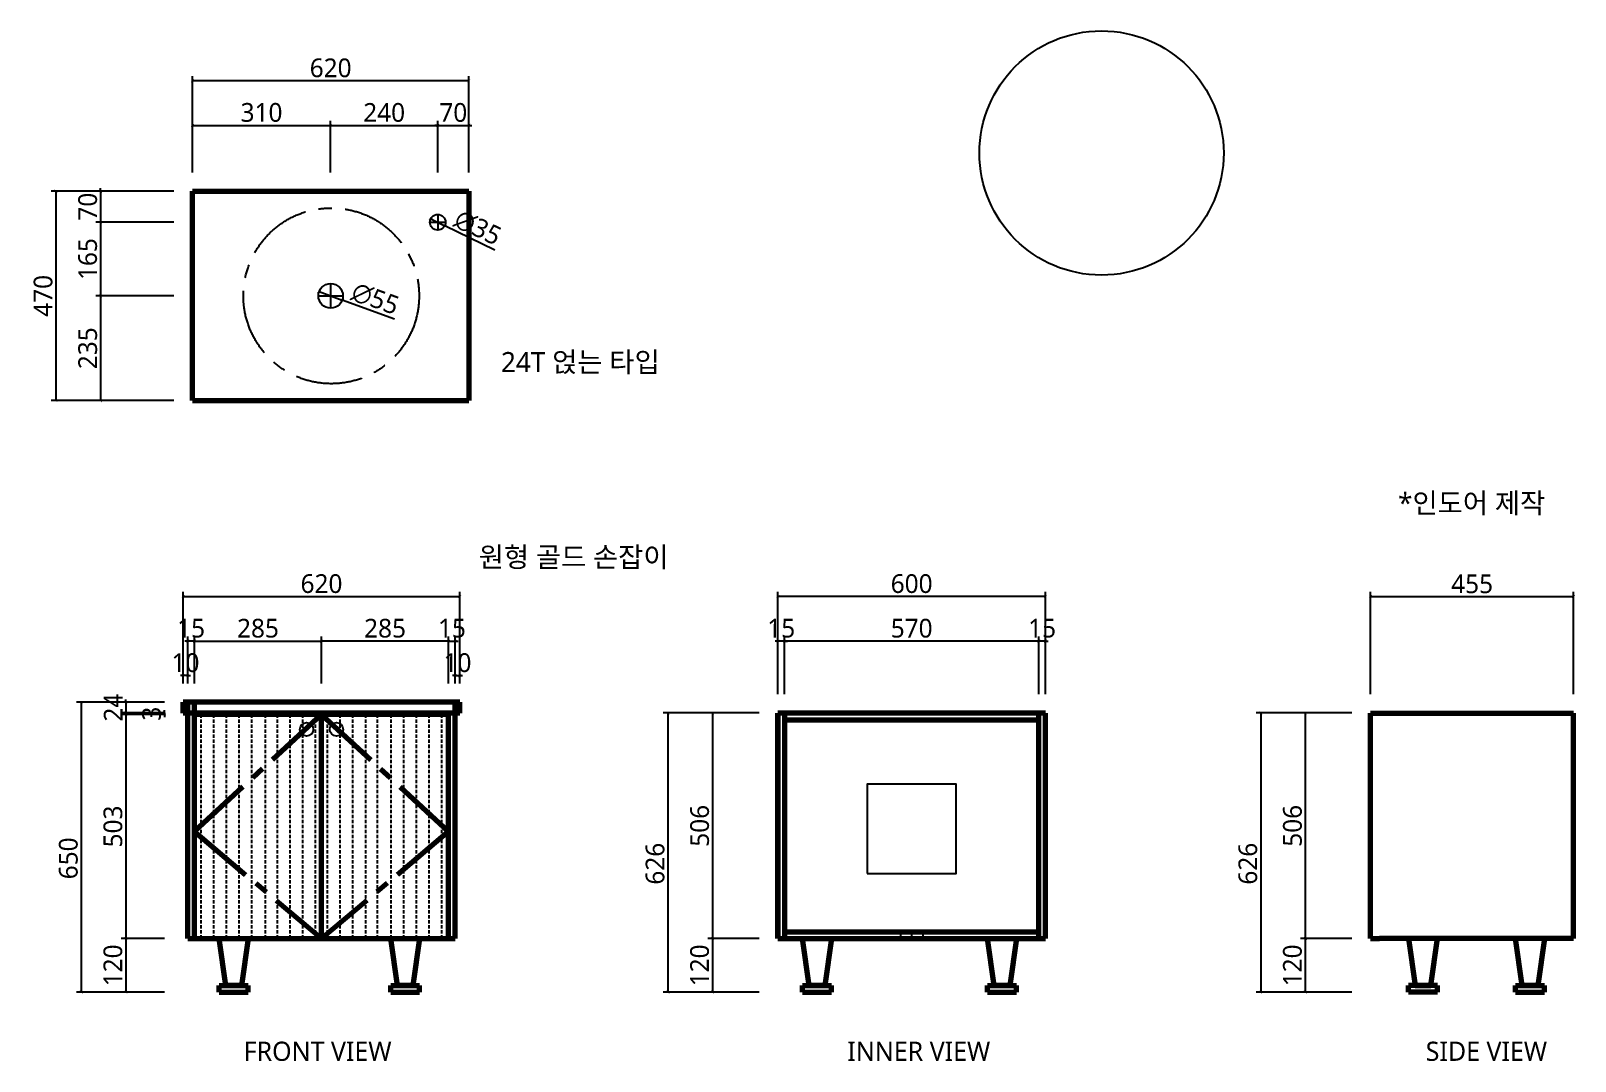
# Model space of a CAD drawing. Extents: x 901291 to 904754, y -553238 to -550928.
import ezdxf
from ezdxf.enums import TextEntityAlignment as Align

# ---------------------------------------------------------------- set-up
doc = ezdxf.new("R2010")
doc.units = 0
doc.header["$LTSCALE"] = 60
doc.header["$MEASUREMENT"] = 0
doc.header["$PDMODE"] = 34
doc.header["$PDSIZE"] = -5
for name, pattern in [('CENTERX2', [4, 2.5, -0.5, 0.5, -0.5]), ('HIDDEN', [0.375, 0.25, -0.125]), ('HIDDEN2', [0.1875, 0.125, -0.0625])]:
    doc.linetypes.add(name, pattern=pattern)
doc.layers.get('0').update_dxf_attribs({"linetype": 'CONTINUOUS'})
doc.layers.get('Defpoints').update_dxf_attribs({"color": 13, "linetype": 'CONTINUOUS'})
for name, color, linetype in [('DIM', 7, 'CONTINUOUS'), ('FUR', 253, 'CONTINUOUS'), ('HAT', 251, 'CENTERX2'), ('hid', 251, 'HIDDEN'), ('S-DIM', 8, 'CONTINUOUS'), ('TEX', 3, 'CONTINUOUS'), ('TITLE', 251, 'CONTINUOUS')]:
    doc.layers.add(name, color=color, linetype=linetype)
doc.styles.get("Standard").update_dxf_attribs({"font": 'malgun.ttf'})
doc.styles.add('카비원', font='malgun.ttf', dxfattribs={"height": 45})
doc.dimstyles.new('카비원', dxfattribs={"dimscale": 7, "dimtxt": 6, "dimasz": 0.9, "dimexe": 1.5, "dimexo": 6, "dimgap": 1, "dimtad": 1, "dimdsep": 46, "dimtxsty": 'Standard', "dimblk": 'ARCHTICK', "dimcen": 3, "dimclrd": 8, "dimclre": 8, "dimclrt": 7, "dimazin": 0, "dimtfac": 0.6, "dimtix": 1, "dimtmove": 1, "dimatfit": 3, "dimfxl": 1.5, "dimtolj": 1, "dimtzin": 0, "dimlwd": -1, "dimlwe": -1, "dimarcsym": 1})

# ---------------------------------------------------------------- blocks, each defined once
blk = doc.blocks.new('_ArchTick')
at = {"color": 0, "linetype": 'ByBlock', "transparency": 16777216, "const_width": 0.15}
blk.add_lwpolyline([(-0.5, -0.5), (0.5, 0.5)], dxfattribs=at)
blk = doc.blocks.new('*D1852')
at = {"layer": 'Defpoints', "color": 0, "transparency": 16777216}
for p in [(901632.3, -552433.7), (901403.4, -553083.7), (901632.3, -553083.7)]:
    blk.add_point(p, dxfattribs=at)
at = {"layer": 'S-DIM', "color": 8, "transparency": 16777216}
for p, q in [((901590.3, -552433.7), (901392.9, -552433.7)), ((901403.4, -552433.7), (901403.4, -553083.7)), ((901590.3, -553083.7), (901392.9, -553083.7))]:
    blk.add_line(p, q, dxfattribs=at)
at = {"layer": 'S-DIM', "color": 8, "transparency": 16777216, "xscale": 6.3, "yscale": 6.3, "zscale": 6.3}
for p, rotation in [((901403.4, -552433.7), 90), ((901403.4, -553083.7), 270)]:
    blk.add_blockref('_ArchTick', p, dxfattribs=dict(at, rotation=rotation))
at = {"layer": 'S-DIM', "color": 7, "transparency": 16777216, "insert": (901374.7, -552783.7), "char_height": 42, "attachment_point": 5, "rotation": 90}
blk.add_mtext('\\A1;650', dxfattribs=at)
blk = doc.blocks.new('*D1853')
at = {"layer": 'Defpoints', "color": 0, "transparency": 16777216}
for p in [(901632.3, -552460.7), (901503.4, -552963.7), (901632.3, -552963.7)]:
    blk.add_point(p, dxfattribs=at)
at = {"layer": 'S-DIM', "color": 8, "transparency": 16777216}
for p, q in [((901590.3, -552460.7), (901492.9, -552460.7)), ((901503.4, -552460.7), (901503.4, -552963.7)), ((901590.3, -552963.7), (901492.9, -552963.7))]:
    blk.add_line(p, q, dxfattribs=at)
at = {"layer": 'S-DIM', "color": 8, "transparency": 16777216, "xscale": 6.3, "yscale": 6.3, "zscale": 6.3}
for p, rotation in [((901503.4, -552460.7), 90), ((901503.4, -552963.7), 270)]:
    blk.add_blockref('_ArchTick', p, dxfattribs=dict(at, rotation=rotation))
at = {"layer": 'S-DIM', "color": 7, "transparency": 16777216, "insert": (901474.7, -552712.2), "char_height": 42, "attachment_point": 5, "rotation": 90}
blk.add_mtext('\\A1;503', dxfattribs=at)
blk = doc.blocks.new('*D1854')
at = {"layer": 'Defpoints', "color": 0, "transparency": 16777216}
for p in [(901632.3, -552963.7), (901503.4, -553083.7), (901632.3, -553083.7)]:
    blk.add_point(p, dxfattribs=at)
at = {"layer": 'S-DIM', "color": 8, "transparency": 16777216}
for p, q in [((901590.3, -552963.7), (901492.9, -552963.7)), ((901503.4, -552963.7), (901503.4, -553083.7)), ((901590.3, -553083.7), (901492.9, -553083.7))]:
    blk.add_line(p, q, dxfattribs=at)
at = {"layer": 'S-DIM', "color": 8, "transparency": 16777216, "xscale": 6.3, "yscale": 6.3, "zscale": 6.3}
for p, rotation in [((901503.4, -552963.7), 90), ((901503.4, -553083.7), 270)]:
    blk.add_blockref('_ArchTick', p, dxfattribs=dict(at, rotation=rotation))
at = {"layer": 'S-DIM', "color": 7, "transparency": 16777216, "insert": (901474.6, -553023.7), "char_height": 42, "attachment_point": 5, "rotation": 90}
blk.add_mtext('\\A1;120', dxfattribs=at)
blk = doc.blocks.new('*D1855')
at = {"layer": 'Defpoints', "color": 0, "transparency": 16777216}
for p in [(901942.3, -552296.5), (901657.3, -552433.7), (901942.3, -552433.7)]:
    blk.add_point(p, dxfattribs=at)
at = {"layer": 'S-DIM', "color": 8, "transparency": 16777216}
for p, q in [((901657.3, -552391.7), (901657.3, -552286)), ((901657.3, -552296.5), (901942.3, -552296.5)), ((901942.3, -552391.7), (901942.3, -552286))]:
    blk.add_line(p, q, dxfattribs=at)
at = {"layer": 'S-DIM', "color": 8, "transparency": 16777216, "xscale": 6.3, "yscale": 6.3, "zscale": 6.3, "rotation": 180}
blk.add_blockref('_ArchTick', (901657.3, -552296.5), dxfattribs=at)
at = {"layer": 'S-DIM', "color": 8, "transparency": 16777216, "xscale": 6.3, "yscale": 6.3, "zscale": 6.3}
blk.add_blockref('_ArchTick', (901942.3, -552296.5), dxfattribs=at)
at = {"layer": 'S-DIM', "color": 7, "transparency": 16777216, "insert": (901799.8, -552267.8), "char_height": 42, "attachment_point": 5}
blk.add_mtext('\\A1;285', dxfattribs=at)
blk = doc.blocks.new('*D1856')
at = {"layer": 'Defpoints', "color": 0, "transparency": 16777216}
for p in [(901632.3, -552433.7), (901503.4, -552457.7), (901632.3, -552457.7)]:
    blk.add_point(p, dxfattribs=at)
at = {"layer": 'S-DIM', "color": 8, "transparency": 16777216}
for p, q in [((901590.3, -552433.7), (901492.9, -552433.7)), ((901503.4, -552433.7), (901503.4, -552427.4)), ((901503.4, -552433.7), (901503.4, -552457.7)), ((901590.3, -552457.7), (901492.9, -552457.7)), ((901503.4, -552457.7), (901503.4, -552464))]:
    blk.add_line(p, q, dxfattribs=at)
at = {"layer": 'S-DIM', "color": 8, "transparency": 16777216, "xscale": 6.3, "yscale": 6.3, "zscale": 6.3}
for p, rotation in [((901503.4, -552433.7), 270), ((901503.4, -552457.7), 90)]:
    blk.add_blockref('_ArchTick', p, dxfattribs=dict(at, rotation=rotation))
at = {"layer": 'S-DIM', "color": 7, "transparency": 16777216, "insert": (901475.1, -552445.7), "char_height": 42, "attachment_point": 5, "rotation": 90}
blk.add_mtext('\\A1;24', dxfattribs=at)
blk = doc.blocks.new('*D1857')
at = {"layer": 'Defpoints', "color": 0, "transparency": 16777216}
for p in [(901590.1, -552460.7), (901632.3, -552457.7), (901632.3, -552460.7)]:
    blk.add_point(p, dxfattribs=at)
at = {"layer": 'S-DIM', "color": 8, "transparency": 16777216}
for p, q in [((901590.3, -552457.7), (901579.6, -552457.7)), ((901590.3, -552460.7), (901579.6, -552460.7)), ((901590.1, -552457.7), (901590.1, -552451.4)), ((901590.1, -552457.7), (901590.1, -552460.7)), ((901590.1, -552460.7), (901590.1, -552467))]:
    blk.add_line(p, q, dxfattribs=at)
at = {"layer": 'S-DIM', "color": 8, "transparency": 16777216, "xscale": 6.3, "yscale": 6.3, "zscale": 6.3}
for p, rotation in [((901590.1, -552457.7), 270), ((901590.1, -552460.7), 90)]:
    blk.add_blockref('_ArchTick', p, dxfattribs=dict(at, rotation=rotation))
at = {"layer": 'S-DIM', "color": 7, "transparency": 16777216, "insert": (901561.4, -552459.2), "char_height": 42, "attachment_point": 5, "rotation": 90}
blk.add_mtext('\\A1;3', dxfattribs=at)
blk = doc.blocks.new('*D1858')
at = {"layer": 'Defpoints', "color": 0, "transparency": 16777216}
for p in [(901652.8, -551039.8), (901652.8, -551287.2), (902272.8, -551287.2)]:
    blk.add_point(p, dxfattribs=at)
at = {"layer": 'S-DIM', "color": 8, "transparency": 16777216}
for p, q in [((901652.8, -551245.2), (901652.8, -551029.3)), ((902272.8, -551039.8), (901652.8, -551039.8)), ((902272.8, -551245.2), (902272.8, -551029.3))]:
    blk.add_line(p, q, dxfattribs=at)
at = {"layer": 'S-DIM', "color": 8, "transparency": 16777216, "xscale": 6.3, "yscale": 6.3, "zscale": 6.3, "rotation": 180}
blk.add_blockref('_ArchTick', (901652.8, -551039.8), dxfattribs=at)
at = {"layer": 'S-DIM', "color": 8, "transparency": 16777216, "xscale": 6.3, "yscale": 6.3, "zscale": 6.3}
blk.add_blockref('_ArchTick', (902272.8, -551039.8), dxfattribs=at)
at = {"layer": 'S-DIM', "color": 7, "transparency": 16777216, "insert": (901962.8, -551011.1), "char_height": 42, "attachment_point": 5}
blk.add_mtext('\\A1;620', dxfattribs=at)
blk = doc.blocks.new('*D1859')
at = {"layer": 'Defpoints', "color": 0, "transparency": 16777216}
for p in [(901640.3, -551287.2), (901346.8, -551757.2), (901640.3, -551757.2)]:
    blk.add_point(p, dxfattribs=at)
at = {"layer": 'S-DIM', "color": 8, "transparency": 16777216}
for p, q in [((901598.3, -551287.2), (901336.3, -551287.2)), ((901346.8, -551287.2), (901346.8, -551757.2)), ((901598.3, -551757.2), (901336.3, -551757.2))]:
    blk.add_line(p, q, dxfattribs=at)
at = {"layer": 'S-DIM', "color": 8, "transparency": 16777216, "xscale": 6.3, "yscale": 6.3, "zscale": 6.3}
for p, rotation in [((901346.8, -551287.2), 90), ((901346.8, -551757.2), 270)]:
    blk.add_blockref('_ArchTick', p, dxfattribs=dict(at, rotation=rotation))
at = {"layer": 'S-DIM', "color": 7, "transparency": 16777216, "insert": (901318.1, -551522.2), "char_height": 42, "attachment_point": 5, "rotation": 90}
blk.add_mtext('\\A1;470', dxfattribs=at)
blk = doc.blocks.new('*D1860')
at = {"layer": 'Defpoints', "color": 0, "transparency": 16777216}
for p in [(901942.3, -552296.5), (901942.3, -552433.7), (902227.3, -552433.7)]:
    blk.add_point(p, dxfattribs=at)
at = {"layer": 'S-DIM', "color": 8, "transparency": 16777216}
for p, q in [((901942.3, -552391.7), (901942.3, -552286)), ((902227.3, -552296.5), (901942.3, -552296.5)), ((902227.3, -552391.7), (902227.3, -552286))]:
    blk.add_line(p, q, dxfattribs=at)
at = {"layer": 'S-DIM', "color": 8, "transparency": 16777216, "xscale": 6.3, "yscale": 6.3, "zscale": 6.3, "rotation": 180}
blk.add_blockref('_ArchTick', (901942.3, -552296.5), dxfattribs=at)
at = {"layer": 'S-DIM', "color": 8, "transparency": 16777216, "xscale": 6.3, "yscale": 6.3, "zscale": 6.3}
blk.add_blockref('_ArchTick', (902227.3, -552296.5), dxfattribs=at)
at = {"layer": 'S-DIM', "color": 7, "transparency": 16777216, "insert": (902084.8, -552267.8), "char_height": 42, "attachment_point": 5}
blk.add_mtext('\\A1;285', dxfattribs=at)
blk = doc.blocks.new('*D1861')
at = {"layer": 'Defpoints', "color": 0, "transparency": 16777216}
for p in [(902242.3, -552296.5), (902227.3, -552433.7), (902242.3, -552433.7)]:
    blk.add_point(p, dxfattribs=at)
at = {"layer": 'S-DIM', "color": 8, "transparency": 16777216}
for p, q in [((902227.3, -552296.5), (902221, -552296.5)), ((902227.3, -552391.7), (902227.3, -552286)), ((902227.3, -552296.5), (902242.3, -552296.5)), ((902242.3, -552391.7), (902242.3, -552286)), ((902242.3, -552296.5), (902248.6, -552296.5))]:
    blk.add_line(p, q, dxfattribs=at)
at = {"layer": 'S-DIM', "color": 8, "transparency": 16777216, "xscale": 6.3, "yscale": 6.3, "zscale": 6.3}
blk.add_blockref('_ArchTick', (902227.3, -552296.5), dxfattribs=at)
at = {"layer": 'S-DIM', "color": 8, "transparency": 16777216, "xscale": 6.3, "yscale": 6.3, "zscale": 6.3, "rotation": 180}
blk.add_blockref('_ArchTick', (902242.3, -552296.5), dxfattribs=at)
at = {"layer": 'S-DIM', "color": 7, "transparency": 16777216, "insert": (902234.8, -552267.7), "char_height": 42, "attachment_point": 5}
blk.add_mtext('\\A1;15', dxfattribs=at)
blk = doc.blocks.new('*D1862')
at = {"layer": 'Defpoints', "color": 0, "transparency": 16777216}
for p in [(902965.7, -552196.5), (902965.7, -552457.7), (903565.7, -552457.7)]:
    blk.add_point(p, dxfattribs=at)
at = {"layer": 'S-DIM', "color": 8, "transparency": 16777216}
for p, q in [((902965.7, -552415.7), (902965.7, -552186)), ((903565.7, -552196.5), (902965.7, -552196.5)), ((903565.7, -552415.7), (903565.7, -552186))]:
    blk.add_line(p, q, dxfattribs=at)
at = {"layer": 'S-DIM', "color": 8, "transparency": 16777216, "xscale": 6.3, "yscale": 6.3, "zscale": 6.3, "rotation": 180}
blk.add_blockref('_ArchTick', (902965.7, -552196.5), dxfattribs=at)
at = {"layer": 'S-DIM', "color": 8, "transparency": 16777216, "xscale": 6.3, "yscale": 6.3, "zscale": 6.3}
blk.add_blockref('_ArchTick', (903565.7, -552196.5), dxfattribs=at)
at = {"layer": 'S-DIM', "color": 7, "transparency": 16777216, "insert": (903265.7, -552167.8), "char_height": 42, "attachment_point": 5}
blk.add_mtext('\\A1;600', dxfattribs=at)
blk = doc.blocks.new('*D1863')
at = {"layer": 'Defpoints', "color": 0, "transparency": 16777216}
for p in [(902965.7, -552457.7), (902719.1, -553083.7), (902965.7, -553083.7)]:
    blk.add_point(p, dxfattribs=at)
at = {"layer": 'S-DIM', "color": 8, "transparency": 16777216}
for p, q in [((902923.7, -552457.7), (902708.6, -552457.7)), ((902719.1, -552457.7), (902719.1, -553083.7)), ((902923.7, -553083.7), (902708.6, -553083.7))]:
    blk.add_line(p, q, dxfattribs=at)
at = {"layer": 'S-DIM', "color": 8, "transparency": 16777216, "xscale": 6.3, "yscale": 6.3, "zscale": 6.3}
for p, rotation in [((902719.1, -552457.7), 90), ((902719.1, -553083.7), 270)]:
    blk.add_blockref('_ArchTick', p, dxfattribs=dict(at, rotation=rotation))
at = {"layer": 'S-DIM', "color": 7, "transparency": 16777216, "insert": (902690.4, -552795.7), "char_height": 42, "attachment_point": 5, "rotation": 90}
blk.add_mtext('\\A1;626', dxfattribs=at)
blk = doc.blocks.new('*D1864')
at = {"layer": 'Defpoints', "color": 0, "transparency": 16777216}
for p in [(902965.7, -552457.7), (902819.1, -552963.7), (902965.7, -552963.7)]:
    blk.add_point(p, dxfattribs=at)
at = {"layer": 'S-DIM', "color": 8, "transparency": 16777216}
for p, q in [((902923.7, -552457.7), (902808.6, -552457.7)), ((902819.1, -552457.7), (902819.1, -552963.7)), ((902923.7, -552963.7), (902808.6, -552963.7))]:
    blk.add_line(p, q, dxfattribs=at)
at = {"layer": 'S-DIM', "color": 8, "transparency": 16777216, "xscale": 6.3, "yscale": 6.3, "zscale": 6.3}
for p, rotation in [((902819.1, -552457.7), 90), ((902819.1, -552963.7), 270)]:
    blk.add_blockref('_ArchTick', p, dxfattribs=dict(at, rotation=rotation))
at = {"layer": 'S-DIM', "color": 7, "transparency": 16777216, "insert": (902790.4, -552710.7), "char_height": 42, "attachment_point": 5, "rotation": 90}
blk.add_mtext('\\A1;506', dxfattribs=at)
blk = doc.blocks.new('*D1865')
at = {"layer": 'Defpoints', "color": 0, "transparency": 16777216}
for p in [(902965.7, -552963.7), (902819.1, -553083.7), (902965.7, -553083.7)]:
    blk.add_point(p, dxfattribs=at)
at = {"layer": 'S-DIM', "color": 8, "transparency": 16777216}
for p, q in [((902923.7, -552963.7), (902808.6, -552963.7)), ((902819.1, -552963.7), (902819.1, -553083.7)), ((902923.7, -553083.7), (902808.6, -553083.7))]:
    blk.add_line(p, q, dxfattribs=at)
at = {"layer": 'S-DIM', "color": 8, "transparency": 16777216, "xscale": 6.3, "yscale": 6.3, "zscale": 6.3}
for p, rotation in [((902819.1, -552963.7), 90), ((902819.1, -553083.7), 270)]:
    blk.add_blockref('_ArchTick', p, dxfattribs=dict(at, rotation=rotation))
at = {"layer": 'S-DIM', "color": 7, "transparency": 16777216, "insert": (902790.3, -553023.7), "char_height": 42, "attachment_point": 5, "rotation": 90}
blk.add_mtext('\\A1;120', dxfattribs=at)
blk = doc.blocks.new('*D1866')
at = {"layer": 'Defpoints', "color": 0, "transparency": 16777216}
for p in [(903550.7, -552296.5), (903550.7, -552457.7), (903565.7, -552457.7)]:
    blk.add_point(p, dxfattribs=at)
at = {"layer": 'S-DIM', "color": 8, "transparency": 16777216}
for p, q in [((903550.7, -552296.5), (903544.4, -552296.5)), ((903550.7, -552415.7), (903550.7, -552286)), ((903565.7, -552296.5), (903550.7, -552296.5)), ((903565.7, -552415.7), (903565.7, -552286)), ((903565.7, -552296.5), (903572, -552296.5))]:
    blk.add_line(p, q, dxfattribs=at)
at = {"layer": 'S-DIM', "color": 8, "transparency": 16777216, "xscale": 6.3, "yscale": 6.3, "zscale": 6.3}
blk.add_blockref('_ArchTick', (903550.7, -552296.5), dxfattribs=at)
at = {"layer": 'S-DIM', "color": 8, "transparency": 16777216, "xscale": 6.3, "yscale": 6.3, "zscale": 6.3, "rotation": 180}
blk.add_blockref('_ArchTick', (903565.7, -552296.5), dxfattribs=at)
at = {"layer": 'S-DIM', "color": 7, "transparency": 16777216, "insert": (903558.2, -552267.7), "char_height": 42, "attachment_point": 5}
blk.add_mtext('\\A1;15', dxfattribs=at)
blk = doc.blocks.new('*D1867')
at = {"layer": 'Defpoints', "color": 0, "transparency": 16777216}
for p in [(902965.7, -552296.5), (902965.7, -552457.7), (902980.7, -552457.7)]:
    blk.add_point(p, dxfattribs=at)
at = {"layer": 'S-DIM', "color": 8, "transparency": 16777216}
for p, q in [((902965.7, -552296.5), (902959.4, -552296.5)), ((902965.7, -552415.7), (902965.7, -552286)), ((902980.7, -552296.5), (902965.7, -552296.5)), ((902980.7, -552415.7), (902980.7, -552286)), ((902980.7, -552296.5), (902987, -552296.5))]:
    blk.add_line(p, q, dxfattribs=at)
at = {"layer": 'S-DIM', "color": 8, "transparency": 16777216, "xscale": 6.3, "yscale": 6.3, "zscale": 6.3}
blk.add_blockref('_ArchTick', (902965.7, -552296.5), dxfattribs=at)
at = {"layer": 'S-DIM', "color": 8, "transparency": 16777216, "xscale": 6.3, "yscale": 6.3, "zscale": 6.3, "rotation": 180}
blk.add_blockref('_ArchTick', (902980.7, -552296.5), dxfattribs=at)
at = {"layer": 'S-DIM', "color": 7, "transparency": 16777216, "insert": (902973.2, -552267.7), "char_height": 42, "attachment_point": 5}
blk.add_mtext('\\A1;15', dxfattribs=at)
blk = doc.blocks.new('*D1868')
at = {"layer": 'Defpoints', "color": 0, "transparency": 16777216}
for p in [(902980.7, -552296.5), (902980.7, -552457.7), (903550.7, -552457.7)]:
    blk.add_point(p, dxfattribs=at)
at = {"layer": 'S-DIM', "color": 8, "transparency": 16777216}
for p, q in [((902980.7, -552415.7), (902980.7, -552286)), ((903550.7, -552296.5), (902980.7, -552296.5)), ((903550.7, -552415.7), (903550.7, -552286))]:
    blk.add_line(p, q, dxfattribs=at)
at = {"layer": 'S-DIM', "color": 8, "transparency": 16777216, "xscale": 6.3, "yscale": 6.3, "zscale": 6.3, "rotation": 180}
blk.add_blockref('_ArchTick', (902980.7, -552296.5), dxfattribs=at)
at = {"layer": 'S-DIM', "color": 8, "transparency": 16777216, "xscale": 6.3, "yscale": 6.3, "zscale": 6.3}
blk.add_blockref('_ArchTick', (903550.7, -552296.5), dxfattribs=at)
at = {"layer": 'S-DIM', "color": 7, "transparency": 16777216, "insert": (903265.7, -552267.8), "char_height": 42, "attachment_point": 5}
blk.add_mtext('\\A1;570', dxfattribs=at)
blk = doc.blocks.new('*D1869')
at = {"layer": 'Defpoints', "color": 0, "transparency": 16777216}
for p in [(904750, -552196.5), (904295, -552457.7), (904750, -552457.7)]:
    blk.add_point(p, dxfattribs=at)
at = {"layer": 'S-DIM', "color": 8, "transparency": 16777216}
for p, q in [((904295, -552415.7), (904295, -552186)), ((904295, -552196.5), (904750, -552196.5)), ((904750, -552415.7), (904750, -552186))]:
    blk.add_line(p, q, dxfattribs=at)
at = {"layer": 'S-DIM', "color": 8, "transparency": 16777216, "xscale": 6.3, "yscale": 6.3, "zscale": 6.3, "rotation": 180}
blk.add_blockref('_ArchTick', (904295, -552196.5), dxfattribs=at)
at = {"layer": 'S-DIM', "color": 8, "transparency": 16777216, "xscale": 6.3, "yscale": 6.3, "zscale": 6.3}
blk.add_blockref('_ArchTick', (904750, -552196.5), dxfattribs=at)
at = {"layer": 'S-DIM', "color": 7, "transparency": 16777216, "insert": (904522.5, -552168.2), "char_height": 42, "attachment_point": 5}
blk.add_mtext('\\A1;455', dxfattribs=at)
blk = doc.blocks.new('*D1870')
at = {"layer": 'Defpoints', "color": 0, "transparency": 16777216}
for p in [(904295, -552457.7), (904048.5, -553083.7), (904295, -553083.7)]:
    blk.add_point(p, dxfattribs=at)
at = {"layer": 'S-DIM', "color": 8, "transparency": 16777216}
for p, q in [((904253, -552457.7), (904038, -552457.7)), ((904048.5, -552457.7), (904048.5, -553083.7)), ((904253, -553083.7), (904038, -553083.7))]:
    blk.add_line(p, q, dxfattribs=at)
at = {"layer": 'S-DIM', "color": 8, "transparency": 16777216, "xscale": 6.3, "yscale": 6.3, "zscale": 6.3}
for p, rotation in [((904048.5, -552457.7), 90), ((904048.5, -553083.7), 270)]:
    blk.add_blockref('_ArchTick', p, dxfattribs=dict(at, rotation=rotation))
at = {"layer": 'S-DIM', "color": 7, "transparency": 16777216, "insert": (904019.8, -552795.7), "char_height": 42, "attachment_point": 5, "rotation": 90}
blk.add_mtext('\\A1;626', dxfattribs=at)
blk = doc.blocks.new('*D1871')
at = {"layer": 'Defpoints', "color": 0, "transparency": 16777216}
for p in [(904295, -552457.7), (904148.5, -552963.7), (904295, -552963.7)]:
    blk.add_point(p, dxfattribs=at)
at = {"layer": 'S-DIM', "color": 8, "transparency": 16777216}
for p, q in [((904253, -552457.7), (904138, -552457.7)), ((904148.5, -552457.7), (904148.5, -552963.7)), ((904253, -552963.7), (904138, -552963.7))]:
    blk.add_line(p, q, dxfattribs=at)
at = {"layer": 'S-DIM', "color": 8, "transparency": 16777216, "xscale": 6.3, "yscale": 6.3, "zscale": 6.3}
for p, rotation in [((904148.5, -552457.7), 90), ((904148.5, -552963.7), 270)]:
    blk.add_blockref('_ArchTick', p, dxfattribs=dict(at, rotation=rotation))
at = {"layer": 'S-DIM', "color": 7, "transparency": 16777216, "insert": (904119.8, -552710.7), "char_height": 42, "attachment_point": 5, "rotation": 90}
blk.add_mtext('\\A1;506', dxfattribs=at)
blk = doc.blocks.new('*D1872')
at = {"layer": 'Defpoints', "color": 0, "transparency": 16777216}
for p in [(904295, -552963.7), (904148.5, -553083.7), (904295, -553083.7)]:
    blk.add_point(p, dxfattribs=at)
at = {"layer": 'S-DIM', "color": 8, "transparency": 16777216}
for p, q in [((904253, -552963.7), (904138, -552963.7)), ((904148.5, -552963.7), (904148.5, -553083.7)), ((904253, -553083.7), (904138, -553083.7))]:
    blk.add_line(p, q, dxfattribs=at)
at = {"layer": 'S-DIM', "color": 8, "transparency": 16777216, "xscale": 6.3, "yscale": 6.3, "zscale": 6.3}
for p, rotation in [((904148.5, -552963.7), 90), ((904148.5, -553083.7), 270)]:
    blk.add_blockref('_ArchTick', p, dxfattribs=dict(at, rotation=rotation))
at = {"layer": 'S-DIM', "color": 7, "transparency": 16777216, "insert": (904119.7, -553023.7), "char_height": 42, "attachment_point": 5, "rotation": 90}
blk.add_mtext('\\A1;120', dxfattribs=at)
blk = doc.blocks.new('*D1873')
at = {"layer": 'Defpoints', "color": 0, "transparency": 16777216}
for p in [(902252.3, -552373.9), (902242.3, -552433.7), (902252.3, -552433.7)]:
    blk.add_point(p, dxfattribs=at)
at = {"layer": 'S-DIM', "color": 8, "transparency": 16777216}
for p, q in [((902242.3, -552373.9), (902236, -552373.9)), ((902242.3, -552391.7), (902242.3, -552363.4)), ((902242.3, -552373.9), (902252.3, -552373.9)), ((902252.3, -552391.7), (902252.3, -552363.4)), ((902252.3, -552373.9), (902258.6, -552373.9))]:
    blk.add_line(p, q, dxfattribs=at)
at = {"layer": 'S-DIM', "color": 8, "transparency": 16777216, "xscale": 6.3, "yscale": 6.3, "zscale": 6.3}
blk.add_blockref('_ArchTick', (902242.3, -552373.9), dxfattribs=at)
at = {"layer": 'S-DIM', "color": 8, "transparency": 16777216, "xscale": 6.3, "yscale": 6.3, "zscale": 6.3, "rotation": 180}
blk.add_blockref('_ArchTick', (902252.3, -552373.9), dxfattribs=at)
at = {"layer": 'S-DIM', "color": 7, "transparency": 16777216, "insert": (902247.3, -552345.1), "char_height": 42, "attachment_point": 5}
blk.add_mtext('\\A1;10', dxfattribs=at)
blk = doc.blocks.new('*D1874')
at = {"layer": 'Defpoints', "color": 0, "transparency": 16777216}
for p in [(901642.3, -552296.5), (901642.3, -552433.7), (901657.3, -552433.7)]:
    blk.add_point(p, dxfattribs=at)
at = {"layer": 'S-DIM', "color": 8, "transparency": 16777216}
for p, q in [((901642.3, -552296.5), (901636, -552296.5)), ((901642.3, -552391.7), (901642.3, -552286)), ((901657.3, -552296.5), (901642.3, -552296.5)), ((901657.3, -552391.7), (901657.3, -552286)), ((901657.3, -552296.5), (901663.6, -552296.5))]:
    blk.add_line(p, q, dxfattribs=at)
at = {"layer": 'S-DIM', "color": 8, "transparency": 16777216, "xscale": 6.3, "yscale": 6.3, "zscale": 6.3}
blk.add_blockref('_ArchTick', (901642.3, -552296.5), dxfattribs=at)
at = {"layer": 'S-DIM', "color": 8, "transparency": 16777216, "xscale": 6.3, "yscale": 6.3, "zscale": 6.3, "rotation": 180}
blk.add_blockref('_ArchTick', (901657.3, -552296.5), dxfattribs=at)
at = {"layer": 'S-DIM', "color": 7, "transparency": 16777216, "insert": (901649.8, -552267.7), "char_height": 42, "attachment_point": 5}
blk.add_mtext('\\A1;15', dxfattribs=at)
blk = doc.blocks.new('*D1875')
at = {"layer": 'Defpoints', "color": 0, "transparency": 16777216}
for p in [(901632.3, -552373.9), (901632.3, -552433.7), (901642.3, -552433.7)]:
    blk.add_point(p, dxfattribs=at)
at = {"layer": 'S-DIM', "color": 8, "transparency": 16777216}
for p, q in [((901632.3, -552373.9), (901626, -552373.9)), ((901632.3, -552391.7), (901632.3, -552363.4)), ((901642.3, -552373.9), (901632.3, -552373.9)), ((901642.3, -552391.7), (901642.3, -552363.4)), ((901642.3, -552373.9), (901648.6, -552373.9))]:
    blk.add_line(p, q, dxfattribs=at)
at = {"layer": 'S-DIM', "color": 8, "transparency": 16777216, "xscale": 6.3, "yscale": 6.3, "zscale": 6.3}
blk.add_blockref('_ArchTick', (901632.3, -552373.9), dxfattribs=at)
at = {"layer": 'S-DIM', "color": 8, "transparency": 16777216, "xscale": 6.3, "yscale": 6.3, "zscale": 6.3, "rotation": 180}
blk.add_blockref('_ArchTick', (901642.3, -552373.9), dxfattribs=at)
at = {"layer": 'S-DIM', "color": 7, "transparency": 16777216, "insert": (901637.3, -552345.1), "char_height": 42, "attachment_point": 5}
blk.add_mtext('\\A1;10', dxfattribs=at)
blk = doc.blocks.new('*D2543')
at = {"layer": 'Defpoints', "color": 0, "transparency": 16777216}
for p in [(902252.3, -552196.5), (901632.3, -552433.7), (902252.3, -552433.7)]:
    blk.add_point(p, dxfattribs=at)
at = {"layer": 'DIM', "color": 8, "transparency": 16777216}
for p, q in [((901632.3, -552391.7), (901632.3, -552186)), ((901632.3, -552196.5), (902252.3, -552196.5)), ((902252.3, -552391.7), (902252.3, -552186))]:
    blk.add_line(p, q, dxfattribs=at)
at = {"layer": 'DIM', "color": 8, "transparency": 16777216, "xscale": 6.3, "yscale": 6.3, "zscale": 6.3, "rotation": 180}
blk.add_blockref('_ArchTick', (901632.3, -552196.5), dxfattribs=at)
at = {"layer": 'DIM', "color": 8, "transparency": 16777216, "xscale": 6.3, "yscale": 6.3, "zscale": 6.3}
blk.add_blockref('_ArchTick', (902252.3, -552196.5), dxfattribs=at)
at = {"layer": 'DIM', "color": 7, "transparency": 16777216, "insert": (901942.3, -552167.8), "char_height": 42, "attachment_point": 5}
blk.add_mtext('\\A1;620', dxfattribs=at)
blk = doc.blocks.new('*D2544')
at = {"layer": 'Defpoints', "color": 0, "transparency": 16777216}
for p in [(902187.1, -551349.5), (902218.5, -551364.8)]:
    blk.add_point(p, dxfattribs=at)
at = {"layer": 'S-DIM', "color": 8, "transparency": 16777216}
for p in [(902187.1, -551349.5), (902330.7, -551419.7)]:
    blk.add_line(p, (902218.5, -551364.8), dxfattribs=at)
at = {"layer": 'S-DIM', "color": 8, "transparency": 16777216, "xscale": 6.3, "yscale": 6.3, "zscale": 6.3}
for p, rotation in [((902187.1, -551349.5), 333.951857245664), ((902218.5, -551364.8), 153.9518572456639)]:
    blk.add_blockref('_ArchTick', p, dxfattribs=dict(at, rotation=rotation))
at = {"layer": 'S-DIM', "color": 7, "transparency": 16777216, "insert": (902292.9, -551369.2), "char_height": 42, "attachment_point": 5, "rotation": 333.9519}
blk.add_mtext('\\A1;∅35', dxfattribs=at)
blk = doc.blocks.new('*D2545')
at = {"layer": 'Defpoints', "color": 0, "transparency": 16777216}
for p in [(901937, -551512.7), (901988.6, -551531.6)]:
    blk.add_point(p, dxfattribs=at)
at = {"layer": 'S-DIM', "color": 8, "transparency": 16777216}
for p in [(901937, -551512.7), (902105.8, -551574.7)]:
    blk.add_line(p, (901988.6, -551531.6), dxfattribs=at)
at = {"layer": 'S-DIM', "color": 8, "transparency": 16777216, "xscale": 6.3, "yscale": 6.3, "zscale": 6.3}
for p, rotation in [((901937, -551512.7), 339.840452941972), ((901988.6, -551531.6), 159.840452941972)]:
    blk.add_blockref('_ArchTick', p, dxfattribs=dict(at, rotation=rotation))
at = {"layer": 'S-DIM', "color": 7, "transparency": 16777216, "insert": (902062.9, -551528.7), "char_height": 42, "attachment_point": 5, "rotation": 339.8405}
blk.add_mtext('\\A1;∅55', dxfattribs=at)
blk = doc.blocks.new('*D2546')
at = {"layer": 'Defpoints', "color": 0, "transparency": 16777216}
for p in [(901962.8, -551139.8), (901652.8, -551287.2), (901962.8, -551287.2)]:
    blk.add_point(p, dxfattribs=at)
at = {"layer": 'S-DIM', "color": 8, "transparency": 16777216}
for p, q in [((901652.8, -551245.2), (901652.8, -551129.3)), ((901652.8, -551139.8), (901962.8, -551139.8)), ((901962.8, -551245.2), (901962.8, -551129.3))]:
    blk.add_line(p, q, dxfattribs=at)
at = {"layer": 'S-DIM', "color": 8, "transparency": 16777216, "xscale": 6.3, "yscale": 6.3, "zscale": 6.3, "rotation": 180}
blk.add_blockref('_ArchTick', (901652.8, -551139.8), dxfattribs=at)
at = {"layer": 'S-DIM', "color": 8, "transparency": 16777216, "xscale": 6.3, "yscale": 6.3, "zscale": 6.3}
blk.add_blockref('_ArchTick', (901962.8, -551139.8), dxfattribs=at)
at = {"layer": 'S-DIM', "color": 7, "transparency": 16777216, "insert": (901807.8, -551111), "char_height": 42, "attachment_point": 5}
blk.add_mtext('\\A1;310', dxfattribs=at)
blk = doc.blocks.new('*D2547')
at = {"layer": 'Defpoints', "color": 0, "transparency": 16777216}
for p in [(902202.8, -551139.8), (901962.8, -551287.2), (902202.8, -551287.2)]:
    blk.add_point(p, dxfattribs=at)
at = {"layer": 'S-DIM', "color": 8, "transparency": 16777216}
for p, q in [((901962.8, -551245.2), (901962.8, -551129.3)), ((901962.8, -551139.8), (902202.8, -551139.8)), ((902202.8, -551245.2), (902202.8, -551129.3))]:
    blk.add_line(p, q, dxfattribs=at)
at = {"layer": 'S-DIM', "color": 8, "transparency": 16777216, "xscale": 6.3, "yscale": 6.3, "zscale": 6.3, "rotation": 180}
blk.add_blockref('_ArchTick', (901962.8, -551139.8), dxfattribs=at)
at = {"layer": 'S-DIM', "color": 8, "transparency": 16777216, "xscale": 6.3, "yscale": 6.3, "zscale": 6.3}
blk.add_blockref('_ArchTick', (902202.8, -551139.8), dxfattribs=at)
at = {"layer": 'S-DIM', "color": 7, "transparency": 16777216, "insert": (902082.8, -551111.1), "char_height": 42, "attachment_point": 5}
blk.add_mtext('\\A1;240', dxfattribs=at)
blk = doc.blocks.new('*D2548')
at = {"layer": 'Defpoints', "color": 0, "transparency": 16777216}
for p in [(902272.8, -551139.8), (902202.8, -551287.2), (902272.8, -551287.2)]:
    blk.add_point(p, dxfattribs=at)
at = {"layer": 'S-DIM', "color": 8, "transparency": 16777216}
for p, q in [((902202.8, -551139.8), (902196.5, -551139.8)), ((902202.8, -551245.2), (902202.8, -551129.3)), ((902202.8, -551139.8), (902272.8, -551139.8)), ((902272.8, -551245.2), (902272.8, -551129.3)), ((902272.8, -551139.8), (902279.1, -551139.8))]:
    blk.add_line(p, q, dxfattribs=at)
at = {"layer": 'S-DIM', "color": 8, "transparency": 16777216, "xscale": 6.3, "yscale": 6.3, "zscale": 6.3}
blk.add_blockref('_ArchTick', (902202.8, -551139.8), dxfattribs=at)
at = {"layer": 'S-DIM', "color": 8, "transparency": 16777216, "xscale": 6.3, "yscale": 6.3, "zscale": 6.3, "rotation": 180}
blk.add_blockref('_ArchTick', (902272.8, -551139.8), dxfattribs=at)
at = {"layer": 'S-DIM', "color": 7, "transparency": 16777216, "insert": (902237.8, -551111.1), "char_height": 42, "attachment_point": 5}
blk.add_mtext('\\A1;70', dxfattribs=at)
blk = doc.blocks.new('*D2549')
at = {"layer": 'Defpoints', "color": 0, "transparency": 16777216}
for p in [(901652.8, -551287.2), (901446.8, -551357.2), (901652.8, -551357.2)]:
    blk.add_point(p, dxfattribs=at)
at = {"layer": 'S-DIM', "color": 8, "transparency": 16777216}
for p, q in [((901610.8, -551287.2), (901436.3, -551287.2)), ((901446.8, -551287.2), (901446.8, -551280.9)), ((901446.8, -551287.2), (901446.8, -551357.2)), ((901610.8, -551357.2), (901436.3, -551357.2)), ((901446.8, -551357.2), (901446.8, -551363.5))]:
    blk.add_line(p, q, dxfattribs=at)
at = {"layer": 'S-DIM', "color": 8, "transparency": 16777216, "xscale": 6.3, "yscale": 6.3, "zscale": 6.3}
for p, rotation in [((901446.8, -551287.2), 270), ((901446.8, -551357.2), 90)]:
    blk.add_blockref('_ArchTick', p, dxfattribs=dict(at, rotation=rotation))
at = {"layer": 'S-DIM', "color": 7, "transparency": 16777216, "insert": (901418.1, -551322.2), "char_height": 42, "attachment_point": 5, "rotation": 90}
blk.add_mtext('\\A1;70', dxfattribs=at)
blk = doc.blocks.new('*D2550')
at = {"layer": 'Defpoints', "color": 0, "transparency": 16777216}
for p in [(901652.8, -551357.2), (901446.8, -551522.2), (901652.8, -551522.2)]:
    blk.add_point(p, dxfattribs=at)
at = {"layer": 'S-DIM', "color": 8, "transparency": 16777216}
for p, q in [((901610.8, -551357.2), (901436.3, -551357.2)), ((901446.8, -551357.2), (901446.8, -551522.2)), ((901610.8, -551522.2), (901436.3, -551522.2))]:
    blk.add_line(p, q, dxfattribs=at)
at = {"layer": 'S-DIM', "color": 8, "transparency": 16777216, "xscale": 6.3, "yscale": 6.3, "zscale": 6.3}
for p, rotation in [((901446.8, -551357.2), 90), ((901446.8, -551522.2), 270)]:
    blk.add_blockref('_ArchTick', p, dxfattribs=dict(at, rotation=rotation))
at = {"layer": 'S-DIM', "color": 7, "transparency": 16777216, "insert": (901418, -551439.7), "char_height": 42, "attachment_point": 5, "rotation": 90}
blk.add_mtext('\\A1;165', dxfattribs=at)
blk = doc.blocks.new('*D2551')
at = {"layer": 'Defpoints', "color": 0, "transparency": 16777216}
for p in [(901652.8, -551522.2), (901446.8, -551757.2), (901652.8, -551757.2)]:
    blk.add_point(p, dxfattribs=at)
at = {"layer": 'S-DIM', "color": 8, "transparency": 16777216}
for p, q in [((901610.8, -551522.2), (901436.3, -551522.2)), ((901446.8, -551522.2), (901446.8, -551757.2)), ((901610.8, -551757.2), (901436.3, -551757.2))]:
    blk.add_line(p, q, dxfattribs=at)
at = {"layer": 'S-DIM', "color": 8, "transparency": 16777216, "xscale": 6.3, "yscale": 6.3, "zscale": 6.3}
for p, rotation in [((901446.8, -551522.2), 90), ((901446.8, -551757.2), 270)]:
    blk.add_blockref('_ArchTick', p, dxfattribs=dict(at, rotation=rotation))
at = {"layer": 'S-DIM', "color": 7, "transparency": 16777216, "insert": (901418.1, -551639.7), "char_height": 42, "attachment_point": 5, "rotation": 90}
blk.add_mtext('\\A1;235', dxfattribs=at)

msp = doc.modelspace()

# ---------------------------------------------------------------- linework, layer by layer
at = {"lineweight": 100}
for p, q in [((901652.826, -551287.153), (902272.826, -551287.153)), ((901652.826, -551757.153), (901652.826, -551287.153)), ((902272.826, -551287.153), (902272.826, -551757.153)), ((901652.826, -551757.153), (902272.826, -551757.153)), ((902252.326, -552433.713), (901632.326, -552433.713)), ((901632.326, -552457.713), (901632.326, -552433.713)), ((901642.326, -552963.713), (901642.326, -552433.713)), ((901657.326, -552963.713), (901657.326, -552433.713)), ((901657.326, -552963.713), (901657.326, -552433.713)), ((902242.326, -552963.713), (902242.326, -552433.713)), ((902252.326, -552457.713), (902252.326, -552433.713)), ((902252.326, -552457.713), (901632.326, -552457.713)), ((902252.326, -552457.713), (901632.326, -552457.713)), ((902227.326, -552460.713), (901657.326, -552460.713)), ((901942.326, -552963.713), (901942.326, -552460.713)), ((902227.326, -552963.713), (902227.326, -552457.713)), ((903565.655, -552457.713), (902965.655, -552457.713)), ((902965.655, -552457.713), (902965.655, -552963.713)), ((902965.655, -552457.713), (902965.655, -552963.713)), ((902965.655, -552963.713), (902965.655, -552457.713)), ((902980.655, -552457.713), (902980.655, -552963.713)), ((902980.655, -552472.713), (903550.655, -552472.713)), ((903550.655, -552963.713), (903550.655, -552457.713)), ((903565.655, -552963.713), (903565.655, -552457.713)), ((904295.026, -552457.713), (904750.026, -552457.713)), ((904295.026, -552963.713), (904295.026, -552457.713)), ((904750.026, -552963.713), (904750.026, -552457.713)), ((902980.655, -552948.713), (903550.655, -552948.713)), ((901642.326, -552963.713), (902242.326, -552963.713)), ((901727.748, -553068.713), (901712.748, -552963.713)), ((901777.748, -552963.713), (901762.748, -553068.713)), ((902112.392, -553068.713), (902097.392, -552963.713)), ((902162.392, -552963.713), (902147.392, -553068.713)), ((902965.655, -552963.713), (903565.655, -552963.713)), ((903036.077, -553068.713), (903021.077, -552963.713)), ((903086.077, -552963.713), (903071.077, -553068.713)), ((903450.721, -553068.713), (903435.721, -552963.713)), ((903500.721, -552963.713), (903485.721, -553068.713)), ((904295.026, -552963.713), (904315.026, -552963.713)), ((904750.026, -552963.713), (904315.026, -552963.713)), ((904379.959, -552963.713), (904394.959, -553068.713)), ((904429.959, -553068.713), (904444.959, -552963.713)), ((904635.093, -553068.713), (904620.093, -552963.713)), ((904685.093, -552963.713), (904670.093, -553068.713)), ((901762.748, -553068.713), (901727.748, -553068.713)), ((902147.392, -553068.713), (902112.392, -553068.713)), ((903071.077, -553068.713), (903036.077, -553068.713)), ((903485.721, -553068.713), (903450.721, -553068.713)), ((904394.959, -553068.713), (904429.959, -553068.713)), ((904670.093, -553068.713), (904635.093, -553068.713))]:
    msp.add_line(p, q, dxfattribs=at)
for p, q in [((902185.326, -551357.153), (902220.326, -551357.153)), ((902202.826, -551339.653), (902202.826, -551374.653)), ((901962.826, -551494.653), (901962.826, -551549.653)), ((901935.326, -551522.153), (901990.326, -551522.153)), ((903240.655, -552948.713), (903240.655, -552963.713)), ((903265.655, -552948.713), (903265.655, -552963.713)), ((903290.655, -552948.713), (903290.655, -552963.713))]:
    msp.add_line(p, q)
at = {"color": 0, "lineweight": 100}
for p, q in [((901712.748, -553068.713), (901777.748, -553068.713)), ((901712.748, -553083.713), (901712.748, -553068.713)), ((901712.748, -553083.713), (901777.748, -553083.713)), ((901777.748, -553083.713), (901777.748, -553068.713)), ((902097.392, -553068.713), (902162.392, -553068.713)), ((902097.392, -553083.713), (902097.392, -553068.713)), ((902097.392, -553083.713), (902162.392, -553083.713)), ((902162.392, -553083.713), (902162.392, -553068.713)), ((903021.077, -553068.713), (903086.077, -553068.713)), ((903021.077, -553083.713), (903021.077, -553068.713)), ((903021.077, -553083.713), (903086.077, -553083.713)), ((903086.077, -553083.713), (903086.077, -553068.713)), ((903435.721, -553068.713), (903500.721, -553068.713)), ((903435.721, -553083.713), (903435.721, -553068.713)), ((903435.721, -553083.713), (903500.721, -553083.713)), ((903500.721, -553083.713), (903500.721, -553068.713)), ((904444.959, -553068.713), (904379.959, -553068.713)), ((904379.959, -553083.713), (904379.959, -553068.713)), ((904444.959, -553083.713), (904379.959, -553083.713)), ((904444.959, -553083.713), (904444.959, -553068.713)), ((904620.093, -553068.713), (904685.093, -553068.713)), ((904620.093, -553083.713), (904620.093, -553068.713)), ((904620.093, -553083.713), (904685.093, -553083.713)), ((904685.093, -553083.713), (904685.093, -553068.713))]:
    msp.add_line(p, q, dxfattribs=at)
msp.add_lwpolyline([(903165.655, -552817.619), (903365.655, -552817.619), (903365.655, -552617.619), (903165.655, -552617.619)], close=True)
for centre, radius in [((902202.826, -551357.153), 17.5), ((901962.826, -551522.153), 27.5)]:
    msp.add_circle(centre, radius)
at = {"layer": 'Defpoints', "color": 2}
msp.add_circle((903691.619, -551201.772), 273.861, dxfattribs=at)
at = {"layer": 'FUR'}
for centre in [(901908.892, -552494.337), (901975.76, -552494.337)]:
    msp.add_circle(centre, 15, dxfattribs=at)
at = {"layer": 'HAT', "linetype": 'CENTERX2', "lineweight": 100}
for points in [[(901942.326, -552460.713), (901657.326, -552723.713), (901942.326, -552963.713)], [(901942.326, -552460.713), (902227.326, -552723.713), (901942.326, -552963.713)]]:
    msp.add_lwpolyline(points, dxfattribs=at)
at = {"layer": 'HAT', "linetype": 'CENTERX2'}
msp.add_circle((901964.133, -551522.153), 197, dxfattribs=at)
at = {"layer": 'hid', "color": 251, "linetype": 'HIDDEN2'}
for p, q in [((901672.326, -552963.713), (901672.326, -552460.713)), ((901700.826, -552963.713), (901700.826, -552460.713)), ((901729.326, -552963.713), (901729.326, -552460.713)), ((901757.826, -552963.713), (901757.826, -552460.713)), ((901786.326, -552963.713), (901786.326, -552460.713)), ((901816.826, -552963.713), (901816.826, -552460.713)), ((901843.326, -552963.713), (901843.326, -552460.713)), ((901871.826, -552963.713), (901871.826, -552460.713)), ((901900.326, -552963.713), (901900.326, -552460.713)), ((901928.826, -552963.713), (901928.826, -552460.713)), ((901955.826, -552963.713), (901955.826, -552460.713)), ((901984.326, -552963.713), (901984.326, -552460.713)), ((902012.826, -552963.713), (902012.826, -552460.713)), ((902041.326, -552963.713), (902041.326, -552460.713)), ((902067.826, -552963.713), (902067.826, -552460.713)), ((902098.326, -552963.713), (902098.326, -552460.713)), ((902126.826, -552963.713), (902126.826, -552460.713)), ((902155.326, -552963.713), (902155.326, -552460.713)), ((902183.826, -552963.713), (902183.826, -552460.713)), ((902212.326, -552963.713), (902212.326, -552460.713))]:
    msp.add_line(p, q, dxfattribs=at)

# ---------------------------------------------------------------- texts
at = {"layer": 'TEX', "style": '카비원'}
for s, p in [('24T 얹는 타입', (902344.721, -551693.182)), ('원형 골드 손잡이', (902294.761, -552130.397))]:
    msp.add_text(s, height=45, dxfattribs=at).set_placement(p)
at = {"layer": 'TEX', "insert": (904356.505, -551964.332), "char_height": 45, "attachment_point": 1, "style": '카비원'}
msp.add_mtext_dynamic_manual_height_columns('*인도어 제작', width=2133.51836, gutter_width=275, heights=[0], dxfattribs=at)
at = {"layer": 'TITLE', "style": '카비원'}
for s, p in [('FRONT VIEW', (901767.596, -553216.332)), ('INNER VIEW', (903121.506, -553216.332)), ('SIDE VIEW', (904418.48, -553216.332))]:
    msp.add_text(s, height=43, dxfattribs=at).set_placement(p, align=Align.MIDDLE_LEFT)

# ---------------------------------------------------------------- dimensions: what is measured, and where the dimension line sits
at = {"layer": 'DIM'}
dim = msp.add_linear_dim(base=(902252.326, -552196.514), p1=(901632.326, -552433.713), p2=(902252.326, -552433.713), dimstyle='카비원', override={"dimtxsty": 'Standard'}, dxfattribs=at)
dim.commit()
dim.dimension.update_dxf_attribs({"geometry": '*D2543', "text_midpoint": (901942.326, -552167.815)})
at = {"layer": 'S-DIM'}
for base, p1, p2, picture, middle in [((901652.826, -551039.809), (902272.826, -551287.153), (901652.826, -551287.153), '*D1858', (901962.826, -551011.11)), ((904750.026, -552196.509), (904295.026, -552457.713), (904750.026, -552457.713), '*D1869', (904522.526, -552168.152)), ((901642.326, -552296.509), (901657.326, -552433.713), (901642.326, -552433.713), '*D1874', (901649.826, -552267.696)), ((901942.326, -552296.509), (901657.326, -552433.713), (901942.326, -552433.713), '*D1855', (901799.826, -552267.81))]:
    dim = msp.add_linear_dim(base=base, p1=p1, p2=p2, dimstyle='카비원', override={"dimtxsty": 'Standard'}, dxfattribs=at)
    dim.commit()
    dim.dimension.update_dxf_attribs({"geometry": picture, "text_midpoint": middle})
for base, p1, p2, picture, middle in [((901962.826, -551139.804), (901652.826, -551287.153), (901962.826, -551287.153), '*D2546', (901807.826, -551110.991)), ((902202.826, -551139.804), (901962.826, -551287.153), (902202.826, -551287.153), '*D2547', (902082.826, -551111.105)), ((902272.826, -551139.804), (902202.826, -551287.153), (902272.826, -551287.153), '*D2548', (902237.826, -551111.105))]:
    dim = msp.add_linear_dim(base=base, p1=p1, p2=p2, dimstyle='카비원', dxfattribs=at)
    dim.commit()
    dim.dimension.update_dxf_attribs({"geometry": picture, "text_midpoint": middle})
for base, p1, p2, picture, middle in [((901346.826, -551757.153), (901640.326, -551287.153), (901640.326, -551757.153), '*D1859', (901318.127, -551522.153)), ((901446.821, -551357.153), (901652.826, -551287.153), (901652.826, -551357.153), '*D2549', (901418.122, -551322.153)), ((901446.821, -551522.153), (901652.826, -551357.153), (901652.826, -551522.153), '*D2550', (901418.007, -551439.653)), ((901446.821, -551757.153), (901652.826, -551522.153), (901652.826, -551757.153), '*D2551', (901418.122, -551639.653))]:
    dim = msp.add_linear_dim(base=base, p1=p1, p2=p2, angle=90, dimstyle='카비원', dxfattribs=at)
    dim.commit()
    dim.dimension.update_dxf_attribs({"geometry": picture, "text_midpoint": middle})
for p1, p2, picture, middle in [((902187.103, -551349.468), (902218.548, -551364.838), '*D2544', (902292.887, -551369.229)), ((901937.01, -551512.676), (901988.641, -551531.63), '*D2545', (902062.92, -551528.693))]:
    dim = msp.add_diameter_dim_2p(p1=p1, p2=p2, dimstyle='카비원', dxfattribs=at)
    dim.commit()
    dim.dimension.update_dxf_attribs({"geometry": picture, "text_midpoint": middle})
for base, p1, p2, angle, override, picture, middle in [((902965.655, -552196.509), (903565.655, -552457.713), (902965.655, -552457.713), 180, {"dimtxsty": 'Standard'}, '*D1862', (903265.655, -552167.81)), ((901942.326, -552296.509), (902227.326, -552433.713), (901942.326, -552433.713), 180, {"dimtxsty": 'Standard', "dimtmove": 0}, '*D1860', (902084.826, -552267.81)), ((902242.326, -552296.509), (902227.326, -552433.713), (902242.326, -552433.713), 180, {"dimtxsty": 'Standard'}, '*D1861', (902234.826, -552267.696)), ((902965.655, -552296.509), (902980.655, -552457.713), (902965.655, -552457.713), 180, {"dimtxsty": 'Standard'}, '*D1867', (902973.155, -552267.696)), ((902980.655, -552296.509), (903550.655, -552457.713), (902980.655, -552457.713), 180, {"dimtxsty": 'Standard'}, '*D1868', (903265.655, -552267.81)), ((903550.655, -552296.509), (903565.655, -552457.713), (903550.655, -552457.713), 180, {"dimtxsty": 'Standard'}, '*D1866', (903558.155, -552267.696)), ((901503.44, -552457.713), (901632.326, -552433.713), (901632.326, -552457.713), 90, {"dimtxsty": 'Standard'}, '*D1856', (901475.097, -552445.713)), ((901590.12, -552460.713), (901632.326, -552457.713), (901632.326, -552460.713), 90, {"dimtxsty": 'Standard'}, '*D1857', (901561.421, -552459.213)), ((901503.44, -552963.713), (901632.326, -552460.713), (901632.326, -552963.713), 90, {"dimtxsty": 'Standard', "dimtmove": 0}, '*D1853', (901474.741, -552712.213)), ((902819.143, -552963.713), (902965.655, -552457.713), (902965.655, -552963.713), 90, {"dimtxsty": 'Standard', "dimtmove": 0}, '*D1864', (902790.444, -552710.713)), ((904148.514, -552963.713), (904295.026, -552457.713), (904295.026, -552963.713), 90, {"dimtxsty": 'Standard', "dimtmove": 0}, '*D1871', (904119.815, -552710.713)), ((901503.44, -553083.713), (901632.326, -552963.713), (901632.326, -553083.713), 90, {"dimtxsty": 'Standard'}, '*D1854', (901474.627, -553023.713)), ((902819.143, -553083.713), (902965.655, -552963.713), (902965.655, -553083.713), 90, {"dimtxsty": 'Standard'}, '*D1865', (902790.33, -553023.713)), ((904148.514, -553083.713), (904295.026, -552963.713), (904295.026, -553083.713), 90, {"dimtxsty": 'Standard'}, '*D1872', (904119.701, -553023.713))]:
    dim = msp.add_linear_dim(base=base, p1=p1, p2=p2, angle=angle, dimstyle='카비원', override=override, dxfattribs=at)
    dim.commit()
    dim.dimension.update_dxf_attribs({"geometry": picture, "text_midpoint": middle})
for p1, p2, distance, picture, middle in [((901642.326, -552433.713), (901632.326, -552433.713), -59.842, '*D1875', (901637.326, -552345.058)), ((902242.326, -552433.713), (902252.326, -552433.713), 59.842, '*D1873', (902247.326, -552345.058))]:
    dim = msp.add_aligned_dim(p1=p1, p2=p2, distance=distance, dimstyle='카비원', dxfattribs=at)
    dim.commit()
    dim.dimension.update_dxf_attribs({"geometry": picture, "text_midpoint": middle})
for base, p1, p2, picture, middle in [((901403.44, -553083.713), (901632.326, -552433.713), (901632.326, -553083.713), '*D1852', (901403.44, -552783.713)), ((902719.143, -553083.713), (902965.655, -552457.713), (902965.655, -553083.713), '*D1863', (902719.143, -552795.713)), ((904048.514, -553083.713), (904295.026, -552457.713), (904295.026, -553083.713), '*D1870', (904048.514, -552795.713))]:
    dim = msp.add_linear_dim(base=base, p1=p1, p2=p2, angle=90, dimstyle='카비원', override={"dimtxsty": 'Standard', "dimtmove": 0}, dxfattribs=at)
    dim.commit()
    dim.dimension.update_dxf_attribs({"geometry": picture, "text_midpoint": middle, "dimtype": 128})

doc.saveas('drawing.dxf')
